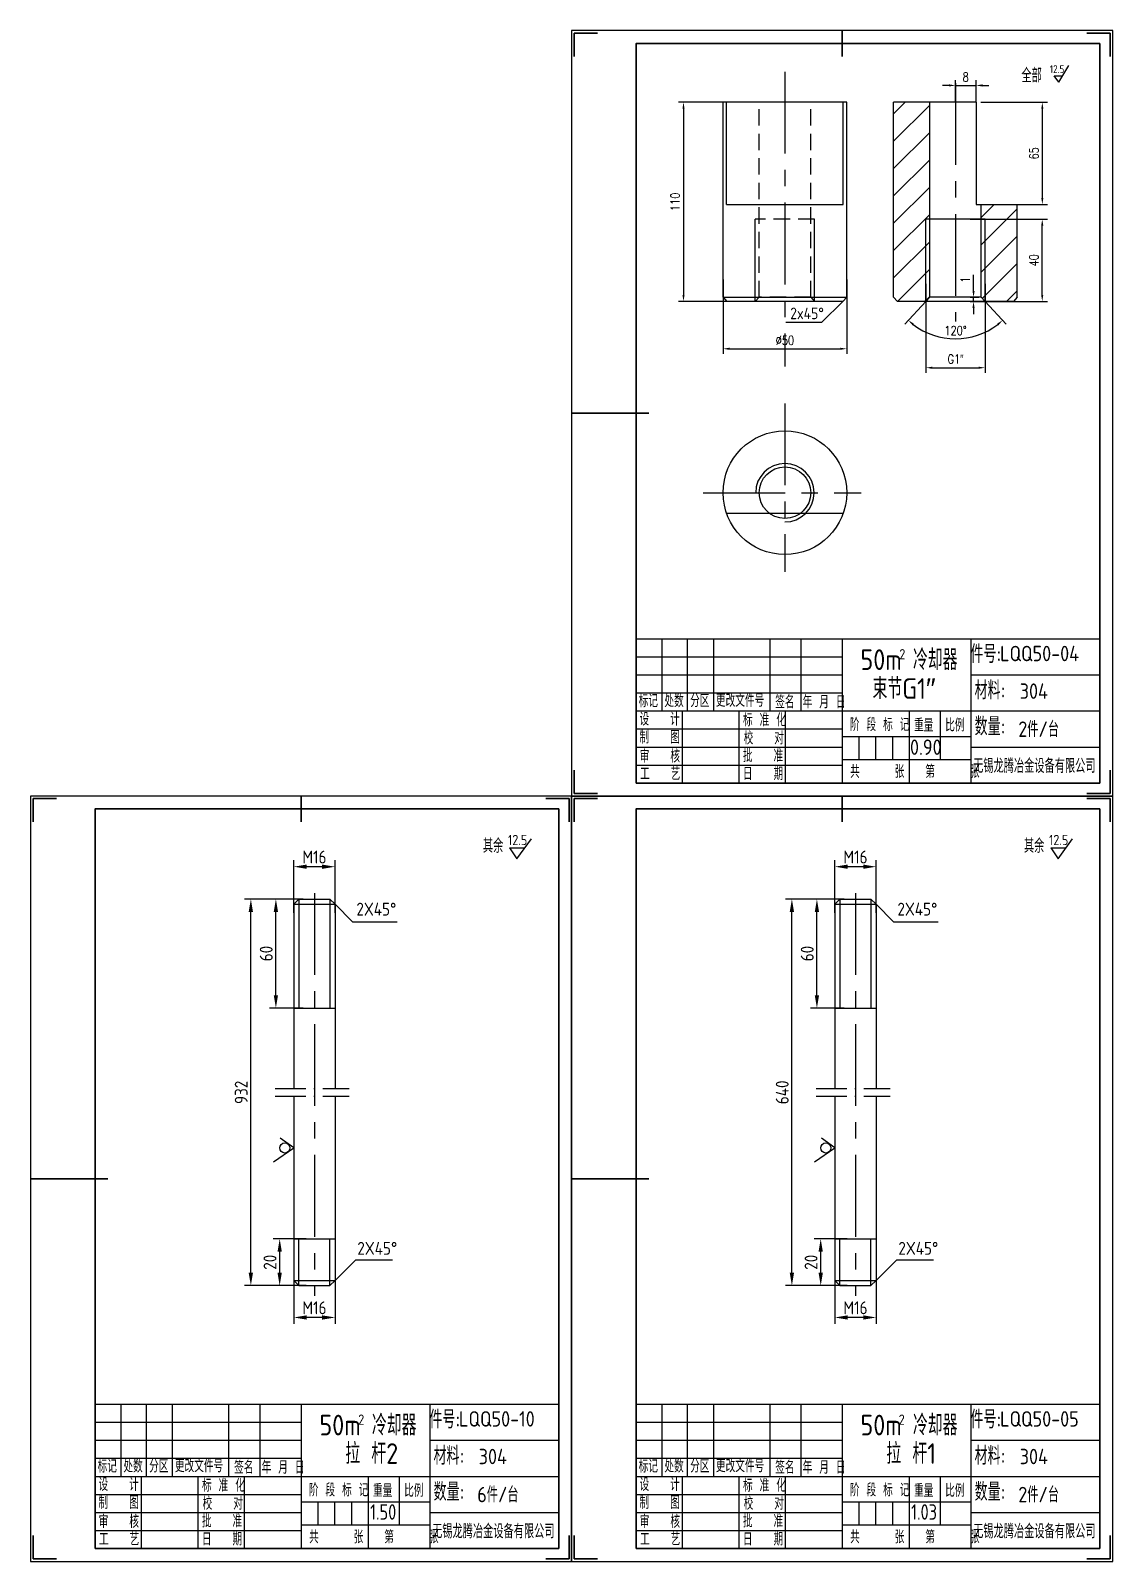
# Paper-space layout '布局1' of a CAD drawing. Extents: x 1187 to 4862, y -125 to 1349.
# Drawn here: x 1187 to 1607, y -121 to 473 of the extents above; entities that cross this region are included whole.
import ezdxf

# ---------------------------------------------------------------- set-up
doc = ezdxf.new("R2010")
doc.units = 0
doc.header["$MEASUREMENT"] = 0
for name, pattern in [('ACAD_ISO10W100', [18.5, 12, -3, 0.5, -3]), ('CENTER', [50.8, 31.75, -6.35, 6.35, -6.35]), ('HIDDEN', [9.525, 6.35, -3.175])]:
    doc.linetypes.add(name, pattern=pattern)
doc.layers.get('DEFPOINTS').update_dxf_attribs({"linetype": 'CONTINUOUS'})
for name, color, linetype in [('一般注释', 5, 'CONTINUOUS'), ('中心线', 1, 'CENTER'), ('单点划线', 6, 'ACAD_ISO10W100'), ('可见轮廓线', 7, 'CONTINUOUS'), ('图框_外框线', 7, 'CONTINUOUS'), ('图框_标题栏文字', 6, 'CONTINUOUS'), ('填充剖面线', 3, 'CONTINUOUS'), ('尺寸标注', 5, 'CONTINUOUS'), ('细实线', 2, 'CONTINUOUS'), ('虚线', 4, 'HIDDEN')]:
    doc.layers.add(name, color=color, linetype=linetype)
doc.layers.add('图框_内框线', color=5, linetype='CONTINUOUS', lineweight=30)
doc.layers.add('图框_角线', color=5, linetype='CONTINUOUS', lineweight=30)
doc.styles.add('TH_GBDIM', font='romans.shx', dxfattribs={"width": 0.8, "bigfont": 'gbcbig.shx'})
doc.styles.add('ZT', font='gbenor.shx', dxfattribs={"height": 8})
doc.styles.add('工程字', font='gbenor.shx', dxfattribs={"bigfont": 'gbcbig.shx'})
doc.styles.add('总图名称', font='gbenor.shx', dxfattribs={"height": 8, "bigfont": 'gbcbig.shx'})
doc.dimstyles.new('GB-5', dxfattribs={"dimtxt": 5, "dimasz": 5, "dimexe": 2.5, "dimexo": 1, "dimgap": 1.25, "dimtad": 1, "dimdsep": 46, "dimtxsty": '工程字', "dimcen": 5, "dimadec": 0, "dimazin": 0, "dimtfac": 0.7, "dimtix": 1, "dimtmove": 0, "dimatfit": 3, "dimfxl": 0, "dimtzin": 0, "dimarcsym": 0})
doc.dimstyles.new('TH_GBDIM', dxfattribs={"dimtxt": 3.5, "dimasz": 2.5, "dimexe": 2, "dimexo": 0, "dimgap": 1.5, "dimtad": 1, "dimdec": 1, "dimzin": 0, "dimdsep": 46, "dimtxsty": 'TH_GBDIM', "dimcen": 2.5, "dimclrd": 130, "dimclre": 130, "dimclrt": 3, "dimadec": 0, "dimazin": 0, "dimtfac": 0.714286, "dimtdec": 1, "dimtmove": 0, "dimatfit": 3, "dimfxl": 0, "dimtolj": 1, "dimtzin": 0, "dimlwd": -1, "dimlwe": -1, "dimarcsym": 0})

# ---------------------------------------------------------------- blocks, each defined once
blk = doc.blocks.new('*D214')
at = {"layer": 'DEFPOINTS', "color": 0}
for p in [(1499.45, 148.22), (1499.45, 129.36), (1515.45, 129.36)]:
    blk.add_point(p, dxfattribs=at)
at = {"layer": '尺寸标注', "color": 0, "lineweight": -2}
for p, q in [((1499.45, 130.36), (1499.45, 150.72)), ((1515.45, 130.36), (1515.45, 150.72)), ((1510.45, 148.22), (1504.45, 148.22))]:
    blk.add_line(p, q, dxfattribs=at)
at = {"layer": '尺寸标注', "color": 0}
for points in [[(1504.45, 149.06), (1504.45, 147.39), (1499.45, 148.22)], [(1510.45, 149.06), (1510.45, 147.39), (1515.45, 148.22)]]:
    blk.add_solid(points, dxfattribs=at)
at = {"layer": '尺寸标注', "color": 0, "insert": (1507.45, 151.97), "char_height": 5, "attachment_point": 5, "style": '工程字'}
blk.add_mtext('M16', dxfattribs=at)
blk = doc.blocks.new('*D213')
at = {"layer": 'DEFPOINTS', "color": 0}
for p in [(1499.45, -3.73), (1515.45, -3.73), (1499.45, -26.69)]:
    blk.add_point(p, dxfattribs=at)
at = {"layer": '一般注释', "color": 0, "lineweight": -2}
for p, q in [((1499.45, -4.73), (1499.45, -29.19)), ((1515.45, -4.73), (1515.45, -29.19)), ((1510.45, -26.69), (1504.45, -26.69))]:
    blk.add_line(p, q, dxfattribs=at)
at = {"layer": '一般注释', "color": 0}
for points in [[(1504.45, -25.86), (1504.45, -27.53), (1499.45, -26.69)], [(1510.45, -25.86), (1510.45, -27.53), (1515.45, -26.69)]]:
    blk.add_solid(points, dxfattribs=at)
at = {"layer": '一般注释', "color": 0, "insert": (1507.45, -22.94), "char_height": 5, "attachment_point": 5, "style": '工程字'}
blk.add_mtext('M16', dxfattribs=at)
blk = doc.blocks.new('*D212')
at = {"layer": 'DEFPOINTS', "color": 0}
for p in [(1482.78, 135.69), (1501.45, 135.69), (1501.45, -14.34)]:
    blk.add_point(p, dxfattribs=at)
at = {"layer": '一般注释', "color": 0, "lineweight": -2}
for p, q in [((1500.45, 135.69), (1480.28, 135.69)), ((1482.78, -9.34), (1482.78, 130.69)), ((1500.45, -14.34), (1480.28, -14.34))]:
    blk.add_line(p, q, dxfattribs=at)
at = {"layer": '一般注释', "color": 0}
for points in [[(1481.94, 130.69), (1483.61, 130.69), (1482.78, 135.69)], [(1481.94, -9.34), (1483.61, -9.34), (1482.78, -14.34)]]:
    blk.add_solid(points, dxfattribs=at)
at = {"layer": '一般注释', "color": 0, "insert": (1479.03, 60.67), "char_height": 5, "attachment_point": 5, "rotation": 90, "style": '工程字'}
blk.add_mtext('640', dxfattribs=at)
blk = doc.blocks.new('*D211')
at = {"layer": 'DEFPOINTS', "color": 0}
for p in [(1493.96, 3.82), (1505.28, 3.82), (1505.28, -14.34)]:
    blk.add_point(p, dxfattribs=at)
at = {"layer": '一般注释', "color": 0, "lineweight": -2}
for p, q in [((1504.28, 3.82), (1491.46, 3.82)), ((1493.96, -9.34), (1493.96, -1.18)), ((1504.28, -14.34), (1491.46, -14.34))]:
    blk.add_line(p, q, dxfattribs=at)
at = {"layer": '一般注释', "color": 0}
for points in [[(1493.13, -1.18), (1494.8, -1.18), (1493.96, 3.82)], [(1493.13, -9.34), (1494.8, -9.34), (1493.96, -14.34)]]:
    blk.add_solid(points, dxfattribs=at)
at = {"layer": '一般注释', "color": 0, "insert": (1490.21, -5.26), "char_height": 5, "attachment_point": 5, "rotation": 90, "style": '工程字'}
blk.add_mtext('20', dxfattribs=at)
blk = doc.blocks.new('*D210')
at = {"layer": 'DEFPOINTS', "color": 0}
for p in [(1492.49, 135.69), (1504.03, 135.69), (1504.03, 93.37)]:
    blk.add_point(p, dxfattribs=at)
at = {"layer": '一般注释', "color": 0, "lineweight": -2}
for p, q in [((1503.03, 135.69), (1489.99, 135.69)), ((1492.49, 98.37), (1492.49, 130.69)), ((1503.03, 93.37), (1489.99, 93.37))]:
    blk.add_line(p, q, dxfattribs=at)
at = {"layer": '一般注释', "color": 0}
for points in [[(1491.66, 130.69), (1493.32, 130.69), (1492.49, 135.69)], [(1491.66, 98.37), (1493.32, 98.37), (1492.49, 93.37)]]:
    blk.add_solid(points, dxfattribs=at)
at = {"layer": '一般注释', "color": 0, "insert": (1488.74, 114.53), "char_height": 5, "attachment_point": 5, "rotation": 90, "style": '工程字'}
blk.add_mtext('60', dxfattribs=at)
blk = doc.blocks.new('*D219')
at = {"layer": 'DEFPOINTS', "color": 0}
for p in [(1282.49, 135.69), (1294.03, 135.69), (1294.03, 93.37)]:
    blk.add_point(p, dxfattribs=at)
at = {"layer": '一般注释', "color": 0, "lineweight": -2}
for p, q in [((1293.03, 135.69), (1279.99, 135.69)), ((1282.49, 98.37), (1282.49, 130.69)), ((1293.03, 93.37), (1279.99, 93.37))]:
    blk.add_line(p, q, dxfattribs=at)
at = {"layer": '一般注释', "color": 0}
for points in [[(1281.66, 130.69), (1283.32, 130.69), (1282.49, 135.69)], [(1281.66, 98.37), (1283.32, 98.37), (1282.49, 93.37)]]:
    blk.add_solid(points, dxfattribs=at)
at = {"layer": '一般注释', "color": 0, "insert": (1278.74, 114.53), "char_height": 5, "attachment_point": 5, "rotation": 90, "style": '工程字'}
blk.add_mtext('60', dxfattribs=at)
blk = doc.blocks.new('*D218')
at = {"layer": 'DEFPOINTS', "color": 0}
for p in [(1283.96, 3.82), (1295.28, 3.82), (1295.28, -14.34)]:
    blk.add_point(p, dxfattribs=at)
at = {"layer": '一般注释', "color": 0, "lineweight": -2}
for p, q in [((1294.28, 3.82), (1281.46, 3.82)), ((1283.96, -9.34), (1283.96, -1.18)), ((1294.28, -14.34), (1281.46, -14.34))]:
    blk.add_line(p, q, dxfattribs=at)
at = {"layer": '一般注释', "color": 0}
for points in [[(1283.13, -1.18), (1284.8, -1.18), (1283.96, 3.82)], [(1283.13, -9.34), (1284.8, -9.34), (1283.96, -14.34)]]:
    blk.add_solid(points, dxfattribs=at)
at = {"layer": '一般注释', "color": 0, "insert": (1280.21, -5.26), "char_height": 5, "attachment_point": 5, "rotation": 90, "style": '工程字'}
blk.add_mtext('20', dxfattribs=at)
blk = doc.blocks.new('*D217')
at = {"layer": 'DEFPOINTS', "color": 0}
for p in [(1272.78, 135.69), (1291.45, 135.69), (1291.45, -14.34)]:
    blk.add_point(p, dxfattribs=at)
at = {"layer": '一般注释', "color": 0, "lineweight": -2}
for p, q in [((1290.45, 135.69), (1270.28, 135.69)), ((1272.78, -9.34), (1272.78, 130.69)), ((1290.45, -14.34), (1270.28, -14.34))]:
    blk.add_line(p, q, dxfattribs=at)
at = {"layer": '一般注释', "color": 0}
for points in [[(1271.94, 130.69), (1273.61, 130.69), (1272.78, 135.69)], [(1271.94, -9.34), (1273.61, -9.34), (1272.78, -14.34)]]:
    blk.add_solid(points, dxfattribs=at)
at = {"layer": '一般注释', "color": 0, "insert": (1269.03, 60.67), "char_height": 5, "attachment_point": 5, "rotation": 90, "style": '工程字'}
blk.add_mtext('932', dxfattribs=at)
blk = doc.blocks.new('*D216')
at = {"layer": 'DEFPOINTS', "color": 0}
for p in [(1289.45, -3.73), (1305.45, -3.73), (1289.45, -26.69)]:
    blk.add_point(p, dxfattribs=at)
at = {"layer": '一般注释', "color": 0, "lineweight": -2}
for p, q in [((1289.45, -4.73), (1289.45, -29.19)), ((1305.45, -4.73), (1305.45, -29.19)), ((1300.45, -26.69), (1294.45, -26.69))]:
    blk.add_line(p, q, dxfattribs=at)
at = {"layer": '一般注释', "color": 0}
for points in [[(1294.45, -25.86), (1294.45, -27.53), (1289.45, -26.69)], [(1300.45, -25.86), (1300.45, -27.53), (1305.45, -26.69)]]:
    blk.add_solid(points, dxfattribs=at)
at = {"layer": '一般注释', "color": 0, "insert": (1297.45, -22.94), "char_height": 5, "attachment_point": 5, "style": '工程字'}
blk.add_mtext('M16', dxfattribs=at)
blk = doc.blocks.new('*D215')
at = {"layer": 'DEFPOINTS', "color": 0}
for p in [(1289.45, 148.22), (1289.45, 129.36), (1305.45, 129.36)]:
    blk.add_point(p, dxfattribs=at)
at = {"layer": '尺寸标注', "color": 0, "lineweight": -2}
for p, q in [((1289.45, 130.36), (1289.45, 150.72)), ((1305.45, 130.36), (1305.45, 150.72)), ((1300.45, 148.22), (1294.45, 148.22))]:
    blk.add_line(p, q, dxfattribs=at)
at = {"layer": '尺寸标注', "color": 0}
for points in [[(1294.45, 149.06), (1294.45, 147.39), (1289.45, 148.22)], [(1300.45, 149.06), (1300.45, 147.39), (1305.45, 148.22)]]:
    blk.add_solid(points, dxfattribs=at)
at = {"layer": '尺寸标注', "color": 0, "insert": (1297.45, 151.97), "char_height": 5, "attachment_point": 5, "style": '工程字'}
blk.add_mtext('M16', dxfattribs=at)
blk = doc.blocks.new('*D273')
at = {"layer": 'DEFPOINTS', "color": 0}
for p in [(1456.08, 376.07), (1504.08, 376.07), (1504.08, 349.2)]:
    blk.add_point(p, dxfattribs=at)
at = {"layer": '尺寸标注', "color": 5}
for p, q in [((1456.08, 376.07), (1456.08, 347.2)), ((1504.08, 376.07), (1504.08, 347.2)), ((1458.58, 349.2), (1501.58, 349.2))]:
    blk.add_line(p, q, dxfattribs=at)
for points in [[(1458.58, 349.62), (1458.58, 348.79), (1456.08, 349.2)], [(1501.58, 349.62), (1501.58, 348.79), (1504.08, 349.2)]]:
    blk.add_solid(points, dxfattribs=at)
at = {"layer": '尺寸标注', "color": 5, "insert": (1480.08, 352.45), "char_height": 3.5, "attachment_point": 5, "style": 'TH_GBDIM'}
blk.add_mtext('\\A1;%%c50', dxfattribs=at)
blk = doc.blocks.new('*D274')
at = {"layer": 'DEFPOINTS', "color": 0}
for p in [(1464.03, 444.88), (1440.71, 367.57), (1464.03, 367.57)]:
    blk.add_point(p, dxfattribs=at)
at = {"layer": '尺寸标注', "color": 5}
for p, q in [((1464.03, 444.88), (1438.71, 444.88)), ((1440.71, 442.38), (1440.71, 370.07)), ((1464.03, 367.57), (1438.71, 367.57))]:
    blk.add_line(p, q, dxfattribs=at)
for points in [[(1440.29, 442.38), (1441.12, 442.38), (1440.71, 444.88)], [(1440.29, 370.07), (1441.12, 370.07), (1440.71, 367.57)]]:
    blk.add_solid(points, dxfattribs=at)
at = {"layer": '尺寸标注', "color": 5, "insert": (1437.46, 406.23), "char_height": 3.5, "attachment_point": 5, "rotation": 90, "style": 'TH_GBDIM'}
blk.add_mtext('\\A1;110', dxfattribs=at)
blk = doc.blocks.new('*D275')
at = {"layer": 'DEFPOINTS', "color": 0}
for p in [(1534.78, 374.42), (1557.77, 374.42), (1557.77, 341.85)]:
    blk.add_point(p, dxfattribs=at)
at = {"layer": '尺寸标注', "color": 5}
for p, q in [((1534.78, 374.42), (1534.78, 339.85)), ((1557.77, 374.42), (1557.77, 339.85)), ((1537.28, 341.85), (1555.27, 341.85))]:
    blk.add_line(p, q, dxfattribs=at)
for points in [[(1537.28, 342.27), (1537.28, 341.43), (1534.78, 341.85)], [(1555.27, 342.27), (1555.27, 341.43), (1557.77, 341.85)]]:
    blk.add_solid(points, dxfattribs=at)
at = {"layer": '尺寸标注', "color": 5, "insert": (1546.27, 345.2), "char_height": 3.5, "attachment_point": 5, "style": 'TH_GBDIM'}
blk.add_mtext('\\A1;G1″', dxfattribs=at)
blk = doc.blocks.new('*D276')
at = {"layer": 'DEFPOINTS', "color": 0}
for p in [(1554.27, 451.39), (1546.27, 444.88), (1554.27, 444.88)]:
    blk.add_point(p, dxfattribs=at)
at = {"layer": '尺寸标注', "color": 5}
for p, q in [((1546.27, 444.88), (1546.27, 453.39)), ((1554.27, 444.88), (1554.27, 453.39)), ((1543.77, 451.39), (1541.27, 451.39)), ((1546.27, 451.39), (1554.27, 451.39)), ((1556.77, 451.39), (1559.27, 451.39))]:
    blk.add_line(p, q, dxfattribs=at)
for points in [[(1543.77, 451.81), (1543.77, 450.97), (1546.27, 451.39)], [(1556.77, 451.81), (1556.77, 450.97), (1554.27, 451.39)]]:
    blk.add_solid(points, dxfattribs=at)
at = {"layer": '尺寸标注', "color": 5, "insert": (1550.27, 454.64), "char_height": 3.5, "attachment_point": 5, "style": 'TH_GBDIM'}
blk.add_mtext('\\A1;8', dxfattribs=at)
blk = doc.blocks.new('*D277')
at = {"layer": 'DEFPOINTS', "color": 0}
for p in [(1556.09, 444.88), (1554.27, 405.2), (1579.98, 405.2)]:
    blk.add_point(p, dxfattribs=at)
at = {"layer": '尺寸标注', "color": 5}
for p, q in [((1556.09, 444.88), (1581.98, 444.88)), ((1579.98, 442.38), (1579.98, 407.7)), ((1554.27, 405.2), (1581.98, 405.2))]:
    blk.add_line(p, q, dxfattribs=at)
for points in [[(1579.57, 442.38), (1580.4, 442.38), (1579.98, 444.88)], [(1579.57, 407.7), (1580.4, 407.7), (1579.98, 405.2)]]:
    blk.add_solid(points, dxfattribs=at)
at = {"layer": '尺寸标注', "color": 5, "insert": (1576.73, 425.04), "char_height": 3.5, "attachment_point": 5, "rotation": 90, "style": 'TH_GBDIM'}
blk.add_mtext('\\A1;65', dxfattribs=at)
blk = doc.blocks.new('*D278')
at = {"layer": 'DEFPOINTS', "color": 0}
for p in [(1551.98, 399.49), (1579.94, 399.49), (1551.98, 367.57)]:
    blk.add_point(p, dxfattribs=at)
at = {"layer": '尺寸标注', "color": 5}
for p, q in [((1551.98, 399.49), (1581.94, 399.49)), ((1579.94, 370.07), (1579.94, 396.99)), ((1551.98, 367.57), (1581.94, 367.57))]:
    blk.add_line(p, q, dxfattribs=at)
for points in [[(1579.53, 396.99), (1580.36, 396.99), (1579.94, 399.49)], [(1579.53, 370.07), (1580.36, 370.07), (1579.94, 367.57)]]:
    blk.add_solid(points, dxfattribs=at)
at = {"layer": '尺寸标注', "color": 5, "insert": (1576.69, 383.53), "char_height": 3.5, "attachment_point": 5, "rotation": 90, "style": 'TH_GBDIM'}
blk.add_mtext('\\A1;40', dxfattribs=at)
blk = doc.blocks.new('*D279')
at = {"layer": 'DEFPOINTS', "color": 0}
for p in [(1551.98, 369.17), (1553.28, 369.17), (1551.98, 367.57)]:
    blk.add_point(p, dxfattribs=at)
at = {"layer": '尺寸标注', "color": 5}
for p, q in [((1553.28, 371.67), (1553.28, 377.84)), ((1551.98, 369.17), (1555.28, 369.17)), ((1553.28, 367.57), (1553.28, 369.17)), ((1551.98, 367.57), (1555.28, 367.57)), ((1553.28, 365.07), (1553.28, 362.57))]:
    blk.add_line(p, q, dxfattribs=at)
for points in [[(1552.86, 371.67), (1553.7, 371.67), (1553.28, 369.17)], [(1552.86, 365.07), (1553.7, 365.07), (1553.28, 367.57)]]:
    blk.add_solid(points, dxfattribs=at)
at = {"layer": '尺寸标注', "color": 5, "insert": (1550.03, 376.01), "char_height": 3.5, "attachment_point": 5, "rotation": 90, "style": 'TH_GBDIM'}
blk.add_mtext('\\A1;1', dxfattribs=at)
blk = doc.blocks.new('*D280')
at = {"layer": 'DEFPOINTS', "color": 0}
for p in [(1536.27, 369.17), (1556.27, 369.17), (1534.78, 367.57), (1557.77, 367.57), (1539.62, 353.87)]:
    blk.add_point(p, dxfattribs=at)
at = {"layer": '尺寸标注', "color": 5}
for p, q in [((1534.78, 367.57), (1526.59, 358.79)), ((1557.77, 367.57), (1565.96, 358.79))]:
    blk.add_line(p, q, dxfattribs=at)
blk.add_arc((1546.27, 379.89), 26.85, 232.30637, 307.69363, dxfattribs=at)
for points in [[(1529.59, 358.32), (1530.13, 358.95), (1527.95, 360.26)], [(1562.42, 358.95), (1562.96, 358.32), (1564.6, 360.26)]]:
    blk.add_solid(points, dxfattribs=at)
at = {"layer": '尺寸标注', "color": 5, "insert": (1546.27, 356.28), "char_height": 3.5, "attachment_point": 5, "style": 'TH_GBDIM'}
blk.add_mtext('\\A1;120%%D', dxfattribs=at)

psp = doc.layouts.new('布局1')

# ---------------------------------------------------------------- hatches: boundary and pattern name
at = {"layer": '填充剖面线'}
h = psp.add_hatch(dxfattribs=at)
h.set_pattern_fill('ANSI31', color=256, scale=60, style=0)
h.paths.add_polyline_path([(1536.274, 444.879), (1522.274, 444.879), (1522.274, 369.173), (1523.768, 367.573), (1534.781, 367.573), (1534.781, 399.489), (1536.274, 399.489)])
h.paths.add_polyline_path([(1536.274, 399.489), (1534.781, 399.489), (1534.781, 367.573), (1536.274, 369.173)], flags=16)
h.paths.add_polyline_path([(1557.768, 367.573), (1568.781, 367.573), (1570.274, 369.173), (1570.274, 405.198), (1556.274, 405.198), (1556.274, 399.489), (1557.768, 399.489)])
h.paths.add_polyline_path([(1557.768, 399.489), (1556.274, 399.489), (1556.274, 369.173), (1557.768, 367.573)], flags=17)

# ---------------------------------------------------------------- linework, layer by layer
at = {"layer": '一般注释'}
for p, q in [((1586.377, 452.623), (1590.326, 459.123)), ((1586.377, 452.623), (1584.561, 455.155)), ((1584.561, 455.155), (1587.915, 455.155)), ((1494.398, 359.521), (1502.583, 367.573)), ((1480.381, 359.521), (1494.398, 359.521)), ((1305.448, 133.687), (1312.275, 126.86)), ((1515.448, 133.687), (1522.275, 126.86)), ((1312.275, 126.86), (1329.516, 126.86)), ((1522.275, 126.86), (1539.516, 126.86)), ((1305.448, -12.339), (1313.521, -4.266)), ((1313.521, -4.266), (1327.781, -4.266)), ((1515.448, -12.339), (1523.521, -4.266)), ((1523.521, -4.266), (1537.781, -4.266))]:
    psp.add_line(p, q, dxfattribs=at)
at = {"layer": '中心线'}
for p, q in [((1480.077, 456.715), (1480.077, 342.382)), ((1546.274, 452.301), (1546.274, 359.753)), ((1480.077, 328.029), (1480.077, 262.617)), ((1448.354, 293.349), (1509.723, 293.349)), ((1297.448, 137.979), (1297.448, -18.299)), ((1507.448, 137.979), (1507.448, -18.299))]:
    psp.add_line(p, q, dxfattribs=at)
at = {"layer": '单点划线'}
for p, q in [((1282.161, 62.174), (1310.949, 62.174)), ((1492.161, 62.174), (1520.949, 62.174)), ((1282.161, 59.174), (1310.949, 59.174)), ((1492.161, 59.174), (1520.949, 59.174))]:
    psp.add_line(p, q, dxfattribs=at)
at = {"layer": '可见轮廓线'}
for p, q in [((1456.077, 369.173), (1456.077, 444.879)), ((1504.077, 444.879), (1456.077, 444.879)), ((1457.449, 405.198), (1457.449, 444.879)), ((1502.704, 405.198), (1502.704, 444.879)), ((1504.077, 369.173), (1504.077, 444.879)), ((1554.274, 444.879), (1522.274, 444.879)), ((1522.274, 369.173), (1522.274, 444.879)), ((1536.274, 369.173), (1536.274, 444.879)), ((1554.274, 444.879), (1554.274, 405.198)), ((1457.449, 405.198), (1502.704, 405.198)), ((1554.274, 405.198), (1570.274, 405.198)), ((1556.274, 369.173), (1556.274, 405.198)), ((1570.274, 369.173), (1570.274, 405.198)), ((1557.768, 399.489), (1534.781, 399.489)), ((1456.077, 369.173), (1457.57, 367.573)), ((1456.077, 369.173), (1504.077, 369.173)), ((1504.077, 369.173), (1502.583, 367.573)), ((1522.274, 369.173), (1523.768, 367.573)), ((1536.274, 369.173), (1534.781, 367.573)), ((1556.274, 369.173), (1536.274, 369.173)), ((1556.274, 369.173), (1557.768, 367.573)), ((1570.274, 369.173), (1568.781, 367.573)), ((1502.583, 367.573), (1457.57, 367.573)), ((1568.781, 367.573), (1523.768, 367.573)), ((1457.449, 285.349), (1502.704, 285.349)), ((1289.448, 133.687), (1291.448, 135.687)), ((1289.448, 133.687), (1305.448, 133.687)), ((1289.448, 133.687), (1289.448, 62.174)), ((1291.448, 135.687), (1303.448, 135.687)), ((1305.448, 133.687), (1303.448, 135.687)), ((1305.448, 133.687), (1305.448, 62.174)), ((1499.448, 133.687), (1501.448, 135.687)), ((1499.448, 133.687), (1499.448, 62.174)), ((1499.448, 133.687), (1515.448, 133.687)), ((1501.448, 135.687), (1513.448, 135.687)), ((1515.448, 133.687), (1513.448, 135.687)), ((1515.448, 133.687), (1515.448, 62.174)), ((1289.448, 93.368), (1305.448, 93.368)), ((1499.448, 93.368), (1515.448, 93.368)), ((1289.448, 59.174), (1289.448, -12.339)), ((1305.448, 59.174), (1305.448, -12.339)), ((1499.448, 59.174), (1499.448, -12.339)), ((1515.448, 59.174), (1515.448, -12.339)), ((1289.448, 3.823), (1305.448, 3.823)), ((1499.448, 3.823), (1515.448, 3.823)), ((1289.448, -12.339), (1305.448, -12.339)), ((1289.448, -12.339), (1291.448, -14.339)), ((1291.448, -14.339), (1303.448, -14.339)), ((1305.448, -12.339), (1303.448, -14.339)), ((1499.448, -12.339), (1501.448, -14.339)), ((1499.448, -12.339), (1515.448, -12.339)), ((1501.448, -14.339), (1513.448, -14.339)), ((1515.448, -12.339), (1513.448, -14.339))]:
    psp.add_line(p, q, dxfattribs=at)
for radius in [24, 10]:
    psp.add_circle((1480.077, 293.349), radius, dxfattribs=at)
at = {"layer": '图框_内框线'}
for points in [[(1502.288, 472.662), (1502.288, 462.662)], [(1397.288, 324.162), (1427.288, 324.162)], [(1292.288, 175.662), (1292.288, 165.662)], [(1502.288, 175.662), (1502.288, 165.662)], [(1187.288, 27.162), (1217.288, 27.162)], [(1397.288, 27.162), (1427.288, 27.162)]]:
    psp.add_lwpolyline(points, dxfattribs=at)
for points in [[(1422.288, 180.662), (1602.288, 180.662), (1602.288, 467.662), (1422.288, 467.662)], [(1212.288, -116.338), (1392.288, -116.338), (1392.288, 170.662), (1212.288, 170.662)], [(1422.288, -116.338), (1602.288, -116.338), (1602.288, 170.662), (1422.288, 170.662)]]:
    psp.add_lwpolyline(points, close=True, dxfattribs=at)
at = {"layer": '图框_外框线'}
for p, q in [((1422.288, 236.662), (1422.288, 180.662)), ((1422.288, 236.662), (1602.288, 236.662)), ((1432.288, 236.662), (1432.288, 208.662)), ((1442.288, 208.662), (1442.288, 236.662)), ((1452.288, 236.662), (1452.288, 208.662)), ((1474.288, 208.662), (1474.288, 236.662)), ((1486.288, 236.662), (1486.288, 208.662)), ((1502.288, 236.662), (1502.288, 180.662)), ((1552.288, 236.662), (1552.288, 180.662)), ((1602.288, 180.662), (1602.288, 236.662)), ((1422.288, 229.662), (1502.288, 229.662)), ((1422.288, 222.662), (1502.288, 222.662)), ((1552.288, 222.662), (1602.288, 222.662)), ((1422.288, 215.662), (1502.288, 215.662)), ((1422.288, 208.662), (1552.288, 208.662)), ((1422.288, 208.662), (1602.288, 208.662)), ((1440.288, 180.662), (1440.288, 208.662)), ((1462.288, 180.662), (1462.288, 208.662)), ((1480.288, 180.662), (1480.288, 208.662)), ((1528.288, 208.662), (1528.288, 180.662)), ((1540.288, 208.662), (1540.288, 189.662)), ((1422.288, 201.662), (1502.288, 201.662)), ((1552.288, 198.662), (1502.288, 198.662)), ((1508.788, 198.662), (1508.788, 189.662)), ((1515.288, 198.662), (1515.288, 189.662)), ((1521.788, 198.662), (1521.788, 189.662)), ((1422.288, 194.662), (1502.288, 194.662)), ((1552.288, 194.662), (1602.288, 194.662)), ((1422.288, 187.662), (1502.288, 187.662)), ((1552.288, 189.662), (1502.288, 189.662)), ((1422.288, 180.662), (1602.288, 180.662)), ((1212.288, -60.338), (1212.288, -116.338)), ((1212.288, -60.338), (1392.288, -60.338)), ((1222.288, -60.338), (1222.288, -88.338)), ((1232.288, -88.338), (1232.288, -60.338)), ((1242.288, -60.338), (1242.288, -88.338)), ((1264.288, -88.338), (1264.288, -60.338)), ((1276.288, -60.338), (1276.288, -88.338)), ((1292.288, -60.338), (1292.288, -116.338)), ((1342.288, -60.338), (1342.288, -116.338)), ((1392.288, -116.338), (1392.288, -60.338)), ((1422.288, -60.338), (1602.288, -60.338)), ((1422.288, -60.338), (1422.288, -116.338)), ((1432.288, -60.338), (1432.288, -88.338)), ((1442.288, -88.338), (1442.288, -60.338)), ((1452.288, -60.338), (1452.288, -88.338)), ((1474.288, -88.338), (1474.288, -60.338)), ((1486.288, -60.338), (1486.288, -88.338)), ((1502.288, -60.338), (1502.288, -116.338)), ((1552.288, -60.338), (1552.288, -116.338)), ((1602.288, -116.338), (1602.288, -60.338)), ((1212.288, -67.338), (1292.288, -67.338)), ((1422.288, -67.338), (1502.288, -67.338)), ((1212.288, -74.338), (1292.288, -74.338)), ((1342.288, -74.338), (1392.288, -74.338)), ((1422.288, -74.338), (1502.288, -74.338)), ((1552.288, -74.338), (1602.288, -74.338)), ((1212.288, -81.338), (1292.288, -81.338)), ((1422.288, -81.338), (1502.288, -81.338)), ((1212.288, -88.338), (1342.288, -88.338)), ((1212.288, -88.338), (1392.288, -88.338)), ((1230.288, -116.338), (1230.288, -88.338)), ((1252.288, -116.338), (1252.288, -88.338)), ((1270.288, -116.338), (1270.288, -88.338)), ((1318.288, -88.338), (1318.288, -116.338)), ((1330.288, -88.338), (1330.288, -107.338)), ((1422.288, -88.338), (1602.288, -88.338)), ((1422.288, -88.338), (1552.288, -88.338)), ((1440.288, -116.338), (1440.288, -88.338)), ((1462.288, -116.338), (1462.288, -88.338)), ((1480.288, -116.338), (1480.288, -88.338)), ((1528.288, -88.338), (1528.288, -116.338)), ((1540.288, -88.338), (1540.288, -107.338)), ((1212.288, -95.338), (1292.288, -95.338)), ((1342.288, -98.338), (1292.288, -98.338)), ((1298.788, -98.338), (1298.788, -107.338)), ((1305.288, -98.338), (1305.288, -107.338)), ((1311.788, -98.338), (1311.788, -107.338)), ((1422.288, -95.338), (1502.288, -95.338)), ((1552.288, -98.338), (1502.288, -98.338)), ((1508.788, -98.338), (1508.788, -107.338)), ((1515.288, -98.338), (1515.288, -107.338)), ((1521.788, -98.338), (1521.788, -107.338)), ((1212.288, -102.338), (1292.288, -102.338)), ((1342.288, -102.338), (1392.288, -102.338)), ((1422.288, -102.338), (1502.288, -102.338)), ((1552.288, -102.338), (1602.288, -102.338)), ((1212.288, -109.338), (1292.288, -109.338)), ((1342.288, -107.338), (1292.288, -107.338)), ((1422.288, -109.338), (1502.288, -109.338)), ((1552.288, -107.338), (1502.288, -107.338)), ((1212.288, -116.338), (1392.288, -116.338)), ((1422.288, -116.338), (1602.288, -116.338))]:
    psp.add_line(p, q, dxfattribs=at)
for points in [[(1397.288, 175.662), (1607.288, 175.662), (1607.288, 472.662), (1397.288, 472.662)], [(1187.288, -121.338), (1397.288, -121.338), (1397.288, 175.662), (1187.288, 175.662)], [(1397.288, -121.338), (1607.288, -121.338), (1607.288, 175.662), (1397.288, 175.662)]]:
    psp.add_lwpolyline(points, close=True, dxfattribs=at)
at = {"layer": '图框_角线', "flags": 128}
for points in [[(1398.288, 462.662), (1398.288, 471.662), (1407.288, 471.662)], [(1597.288, 471.662), (1606.288, 471.662), (1606.288, 462.662)], [(1407.288, 176.662), (1398.288, 176.662), (1398.288, 185.662)], [(1606.288, 185.662), (1606.288, 176.662), (1597.288, 176.662)], [(1188.288, 165.662), (1188.288, 174.662), (1197.288, 174.662)], [(1387.288, 174.662), (1396.288, 174.662), (1396.288, 165.662)], [(1398.288, 165.662), (1398.288, 174.662), (1407.288, 174.662)], [(1597.288, 174.662), (1606.288, 174.662), (1606.288, 165.662)], [(1197.288, -120.338), (1188.288, -120.338), (1188.288, -111.338)], [(1396.288, -111.338), (1396.288, -120.338), (1387.288, -120.338)], [(1407.288, -120.338), (1398.288, -120.338), (1398.288, -111.338)], [(1606.288, -111.338), (1606.288, -120.338), (1597.288, -120.338)]]:
    psp.add_lwpolyline(points, dxfattribs=at)
at = {"layer": '尺寸标注'}
for p, q in [((1373.22, 155.54), (1379.121, 155.54)), ((1373.22, 155.54), (1376.07, 151.339)), ((1376.07, 151.339), (1381.698, 159.088)), ((1583.22, 155.54), (1586.07, 151.339)), ((1583.22, 155.54), (1589.121, 155.54)), ((1586.07, 151.339), (1591.698, 159.088)), ((1289.448, 39.112), (1284.216, 42.913)), ((1499.448, 39.112), (1494.216, 42.913)), ((1281.503, 33.723), (1289.448, 39.112)), ((1491.503, 33.723), (1499.448, 39.112))]:
    psp.add_line(p, q, dxfattribs=at)
for centre in [(1285.953, 39.082), (1495.953, 39.082)]:
    psp.add_circle(centre, 1.961, dxfattribs=at)
at = {"layer": '细实线'}
for p, q in [((1468.583, 367.573), (1468.583, 399.489)), ((1491.57, 367.573), (1491.57, 399.489)), ((1534.781, 367.573), (1534.781, 399.489)), ((1557.768, 367.573), (1557.768, 399.489)), ((1291.448, 135.687), (1291.448, 93.368)), ((1303.448, 135.687), (1303.448, 93.368)), ((1501.448, 135.687), (1501.448, 93.368)), ((1513.448, 135.687), (1513.448, 93.368)), ((1291.448, -14.339), (1291.448, 3.823)), ((1303.448, -14.339), (1303.448, 3.823)), ((1501.448, -14.339), (1501.448, 3.823)), ((1513.448, -14.339), (1513.448, 3.823))]:
    psp.add_line(p, q, dxfattribs=at)
psp.add_arc((1480.077, 293.349), 11.353, 270, 180, dxfattribs=at)
at = {"layer": '虚线'}
for p, q in [((1470.077, 369.173), (1470.077, 444.879)), ((1490.077, 369.173), (1490.077, 444.879)), ((1491.57, 399.489), (1468.583, 399.489)), ((1470.077, 369.173), (1468.583, 367.573)), ((1490.077, 369.173), (1470.077, 369.173)), ((1490.077, 369.173), (1491.57, 367.573))]:
    psp.add_line(p, q, dxfattribs=at)

# ---------------------------------------------------------------- texts
at = {"layer": '一般注释'}
for s, height, style, p in [('全部', 5.5, '工程字', (1571.865, 452.54)), ('12.5', 3, '工程字', (1582.887, 456.229)), ('2x45%%D', 4.5, '工程字', (1482.119, 360.686)), ('50m 冷却器', 8, '总图名称', (1509.387, 224.56)), ('2', 4, '工程字', (1524.485, 228.663)), ('LQQ50-04', 6, '工程字', (1563.581, 227.948)), ('束节G1″', 8, '总图名称', (1514.083, 213.355)), ('304', 6, '工程字', (1571.224, 213.359)), ('2件/台', 6, '工程字', (1570.656, 198.595)), ('0.90', 6, '工程字', (1528.612, 191.605)), ('其余', 5.5, '工程字', (1362.85, 153.593)), ('其余', 5.5, '工程字', (1572.85, 153.593)), ('50m 冷却器', 8, '总图名称', (1299.387, -72.44)), ('2', 4, '工程字', (1314.447, -68.337)), ('LQQ50-10', 6, '工程字', (1353.581, -69.052)), ('50m 冷却器', 8, '总图名称', (1509.387, -72.44)), ('2', 4, '工程字', (1524.25, -68.337)), ('LQQ50-05', 6, '工程字', (1563.581, -69.052)), ('拉 杆2', 8, '总图名称', (1309.454, -83.487)), ('拉 杆1', 8, '总图名称', (1519.454, -83.487)), ('304', 6, '工程字', (1361.224, -83.641)), ('304', 6, '工程字', (1571.224, -83.641)), ('6件/台', 6, '工程字', (1360.656, -98.405)), ('2件/台', 6, '工程字', (1570.656, -98.405))]:
    psp.add_text(s, height=height, dxfattribs=dict(at, style=style)).set_placement(p)
at = {"layer": '一般注释', "style": '工程字', "width": 0.9}
for s, p in [('1.50', (1319.06, -105.165)), ('1.03', (1529.06, -105.165))]:
    psp.add_text(s, height=6, dxfattribs=at).set_placement(p)
at = {"layer": '可见轮廓线', "style": '工程字'}
for p in [(1553.122, 184.599), (1343.122, -112.401), (1553.122, -112.401)]:
    psp.add_text('无锡龙腾冶金设备有限公司', height=5.5, dxfattribs=at).set_placement(p)
at = {"layer": '图框_标题栏文字', "style": '工程字'}
for s, height, p in [('件号:', 7, (1552.07, 227.269)), ('材料:', 7, (1553.696, 213.173)), ('标记', 5, (1423.288, 210.101)), ('处数', 5, (1433.288, 210.101)), ('分区', 5, (1443.288, 210.101)), ('更改文件号', 5, (1453.288, 210.249)), ('签名', 5, (1476.288, 209.662)), ('年 月 日', 5, (1486.962, 209.662)), ('设   计', 5, (1423.623, 203.011)), ('标 准 化', 5, (1463.788, 202.662)), ('阶 段 标 记', 5, (1505.261, 200.862)), ('重量', 5, (1530.179, 200.662)), ('比例', 5, (1542.288, 200.662)), ('数量:', 7, (1553.696, 199.173)), ('制   图', 5, (1423.623, 196.011)), ('校   对', 5, (1464.054, 195.662)), ('审   核', 5, (1423.713, 188.645)), ('批   准', 5, (1463.758, 188.811)), ('工   艺', 5, (1423.828, 181.811)), ('日   期', 5, (1463.758, 181.811)), ('共     张   第     张', 5, (1505.362, 182.662)), ('件号:', 7, (1342.07, -69.731)), ('件号:', 7, (1552.07, -69.731)), ('材料:', 7, (1343.696, -83.827)), ('材料:', 7, (1553.696, -83.827)), ('标记', 5, (1213.288, -86.899)), ('处数', 5, (1223.288, -86.899)), ('分区', 5, (1233.288, -86.899)), ('更改文件号', 5, (1243.288, -86.751)), ('签名', 5, (1266.288, -87.338)), ('年 月 日', 5, (1276.962, -87.338)), ('标记', 5, (1423.288, -86.899)), ('处数', 5, (1433.288, -86.899)), ('分区', 5, (1443.288, -86.899)), ('更改文件号', 5, (1453.288, -86.751)), ('签名', 5, (1476.288, -87.338)), ('年 月 日', 5, (1486.962, -87.338)), ('设   计', 5, (1213.623, -93.989)), ('标 准 化', 5, (1253.788, -94.338)), ('设   计', 5, (1423.623, -93.989)), ('标 准 化', 5, (1463.788, -94.338)), ('阶 段 标 记', 5, (1295.261, -96.138)), ('重量', 5, (1320.179, -96.338)), ('比例', 5, (1332.288, -96.338)), ('数量:', 7, (1343.696, -97.827)), ('阶 段 标 记', 5, (1505.261, -96.138)), ('重量', 5, (1530.179, -96.338)), ('比例', 5, (1542.288, -96.338)), ('数量:', 7, (1553.696, -97.827)), ('制   图', 5, (1213.623, -100.989)), ('校   对', 5, (1254.054, -101.338)), ('制   图', 5, (1423.623, -100.989)), ('校   对', 5, (1464.054, -101.338)), ('审   核', 5, (1213.713, -108.355)), ('批   准', 5, (1253.758, -108.189)), ('审   核', 5, (1423.713, -108.355)), ('批   准', 5, (1463.758, -108.189)), ('工   艺', 5, (1213.828, -115.189)), ('日   期', 5, (1253.758, -115.189)), ('共     张   第     张', 5, (1295.362, -114.338)), ('工   艺', 5, (1423.828, -115.189)), ('日   期', 5, (1463.758, -115.189)), ('共     张   第     张', 5, (1505.362, -114.338))]:
    psp.add_text(s, height=height, dxfattribs=at).set_placement(p)
at = {"layer": '尺寸标注', "style": 'ZT'}
for s, height, p in [('12.5', 4, (1372.56, 156.591)), ('12.5', 4, (1582.56, 156.591)), ('2X45%%D', 5, (1313.74, 129.259)), ('2X45%%D', 5, (1523.74, 129.259)), ('2X45%%D', 5, (1314.102, -2.354)), ('2X45%%D', 5, (1524.102, -2.354))]:
    psp.add_text(s, height=height, dxfattribs=at).set_placement(p)

# ---------------------------------------------------------------- dimensions: what is measured, and where the dimension line sits
at = {"layer": '一般注释'}
for base, p1, p2, text, picture, middle in [((1272.776, 135.687), (1291.448, -14.339), (1291.448, 135.687), '932', '*D217', (1269.026, 60.674)), ((1282.49, 135.687), (1294.035, 93.368), (1294.035, 135.687), '60', '*D219', (1278.74, 114.528)), ((1482.776, 135.687), (1501.448, -14.339), (1501.448, 135.687), '640', '*D212', (1479.026, 60.674)), ((1492.49, 135.687), (1504.035, 93.368), (1504.035, 135.687), '60', '*D210', (1488.74, 114.528)), ((1283.964, 3.823), (1295.284, -14.339), (1295.284, 3.823), '20', '*D218', (1280.214, -5.258)), ((1493.964, 3.823), (1505.284, -14.339), (1505.284, 3.823), '20', '*D211', (1490.214, -5.258))]:
    dim = psp.add_linear_dim(base=base, p1=p1, p2=p2, angle=90, text=text, dimstyle='GB-5', dxfattribs=at)
    dim.commit()
    dim.dimension.update_dxf_attribs({"geometry": picture, "text_midpoint": middle})
for base, p1, p2, picture, middle in [((1289.448, -26.692), (1305.448, -3.729), (1289.448, -3.729), '*D216', (1297.448, -26.692)), ((1499.448, -26.692), (1515.448, -3.729), (1499.448, -3.729), '*D213', (1507.448, -26.692))]:
    dim = psp.add_linear_dim(base=base, p1=p1, p2=p2, text='M16', dimstyle='GB-5', dxfattribs=at)
    dim.commit()
    dim.dimension.update_dxf_attribs({"geometry": picture, "text_midpoint": middle, "dimtype": 160})
at = {"layer": '尺寸标注'}
for base, p1, p2, text, picture, middle in [((1554.274, 451.392), (1546.274, 444.879), (1554.274, 444.879), '8', '*D276', (1550.274, 454.642)), ((1504.077, 349.205), (1456.077, 376.066), (1504.077, 376.066), '%%c50', '*D273', (1480.077, 352.455))]:
    dim = psp.add_linear_dim(base=base, p1=p1, p2=p2, text=text, dimstyle='TH_GBDIM', override={"dimclrd": 5, "dimclre": 5, "dimclrt": 5}, dxfattribs=at)
    dim.commit()
    dim.dimension.update_dxf_attribs({"geometry": picture, "text_midpoint": middle})
for base, p1, p2, text, picture, middle in [((1440.708, 367.573), (1464.033, 444.879), (1464.033, 367.573), '110', '*D274', (1437.458, 406.226)), ((1579.984, 405.198), (1556.086, 444.879), (1554.274, 405.198), '65', '*D277', (1576.734, 425.039)), ((1579.945, 399.489), (1551.977, 367.573), (1551.977, 399.489), '40', '*D278', (1576.695, 383.531)), ((1553.279, 369.173), (1551.977, 367.573), (1551.977, 369.173), '1', '*D279', (1550.029, 376.006))]:
    dim = psp.add_linear_dim(base=base, p1=p1, p2=p2, angle=90, text=text, dimstyle='TH_GBDIM', override={"dimclrd": 5, "dimclre": 5, "dimclrt": 5}, dxfattribs=at)
    dim.commit()
    dim.dimension.update_dxf_attribs({"geometry": picture, "text_midpoint": middle})
dim = psp.add_linear_dim(base=(1557.768, 341.85), p1=(1534.781, 374.42), p2=(1557.768, 374.42), text='G1″', dimstyle='TH_GBDIM', override={"dimclrd": 5, "dimclre": 5, "dimclrt": 5}, dxfattribs=at)
dim.commit()
dim.dimension.update_dxf_attribs({"geometry": '*D275', "text_midpoint": (1546.274, 341.85), "dimtype": 160})
dim = psp.add_angular_dim_2l(base=(1539.622, 353.869), line1=((1556.274, 369.173), (1557.768, 367.573)), line2=((1536.274, 369.173), (1534.781, 367.573)), text='120%%D', dimstyle='TH_GBDIM', override={"dimclrd": 5, "dimclre": 5, "dimclrt": 5}, dxfattribs=at)
dim.commit()
dim.dimension.update_dxf_attribs({"geometry": '*D280', "text_midpoint": (1546.274, 353.032), "dimtype": 162})
for base, p1, p2, picture, middle in [((1289.448, 148.224), (1305.448, 129.365), (1289.448, 129.365), '*D215', (1297.448, 148.224)), ((1499.448, 148.224), (1515.448, 129.365), (1499.448, 129.365), '*D214', (1507.448, 148.224))]:
    dim = psp.add_linear_dim(base=base, p1=p1, p2=p2, text='M16', dimstyle='GB-5', dxfattribs=at)
    dim.commit()
    dim.dimension.update_dxf_attribs({"geometry": picture, "text_midpoint": middle, "dimtype": 160})

doc.saveas('drawing.dxf')
